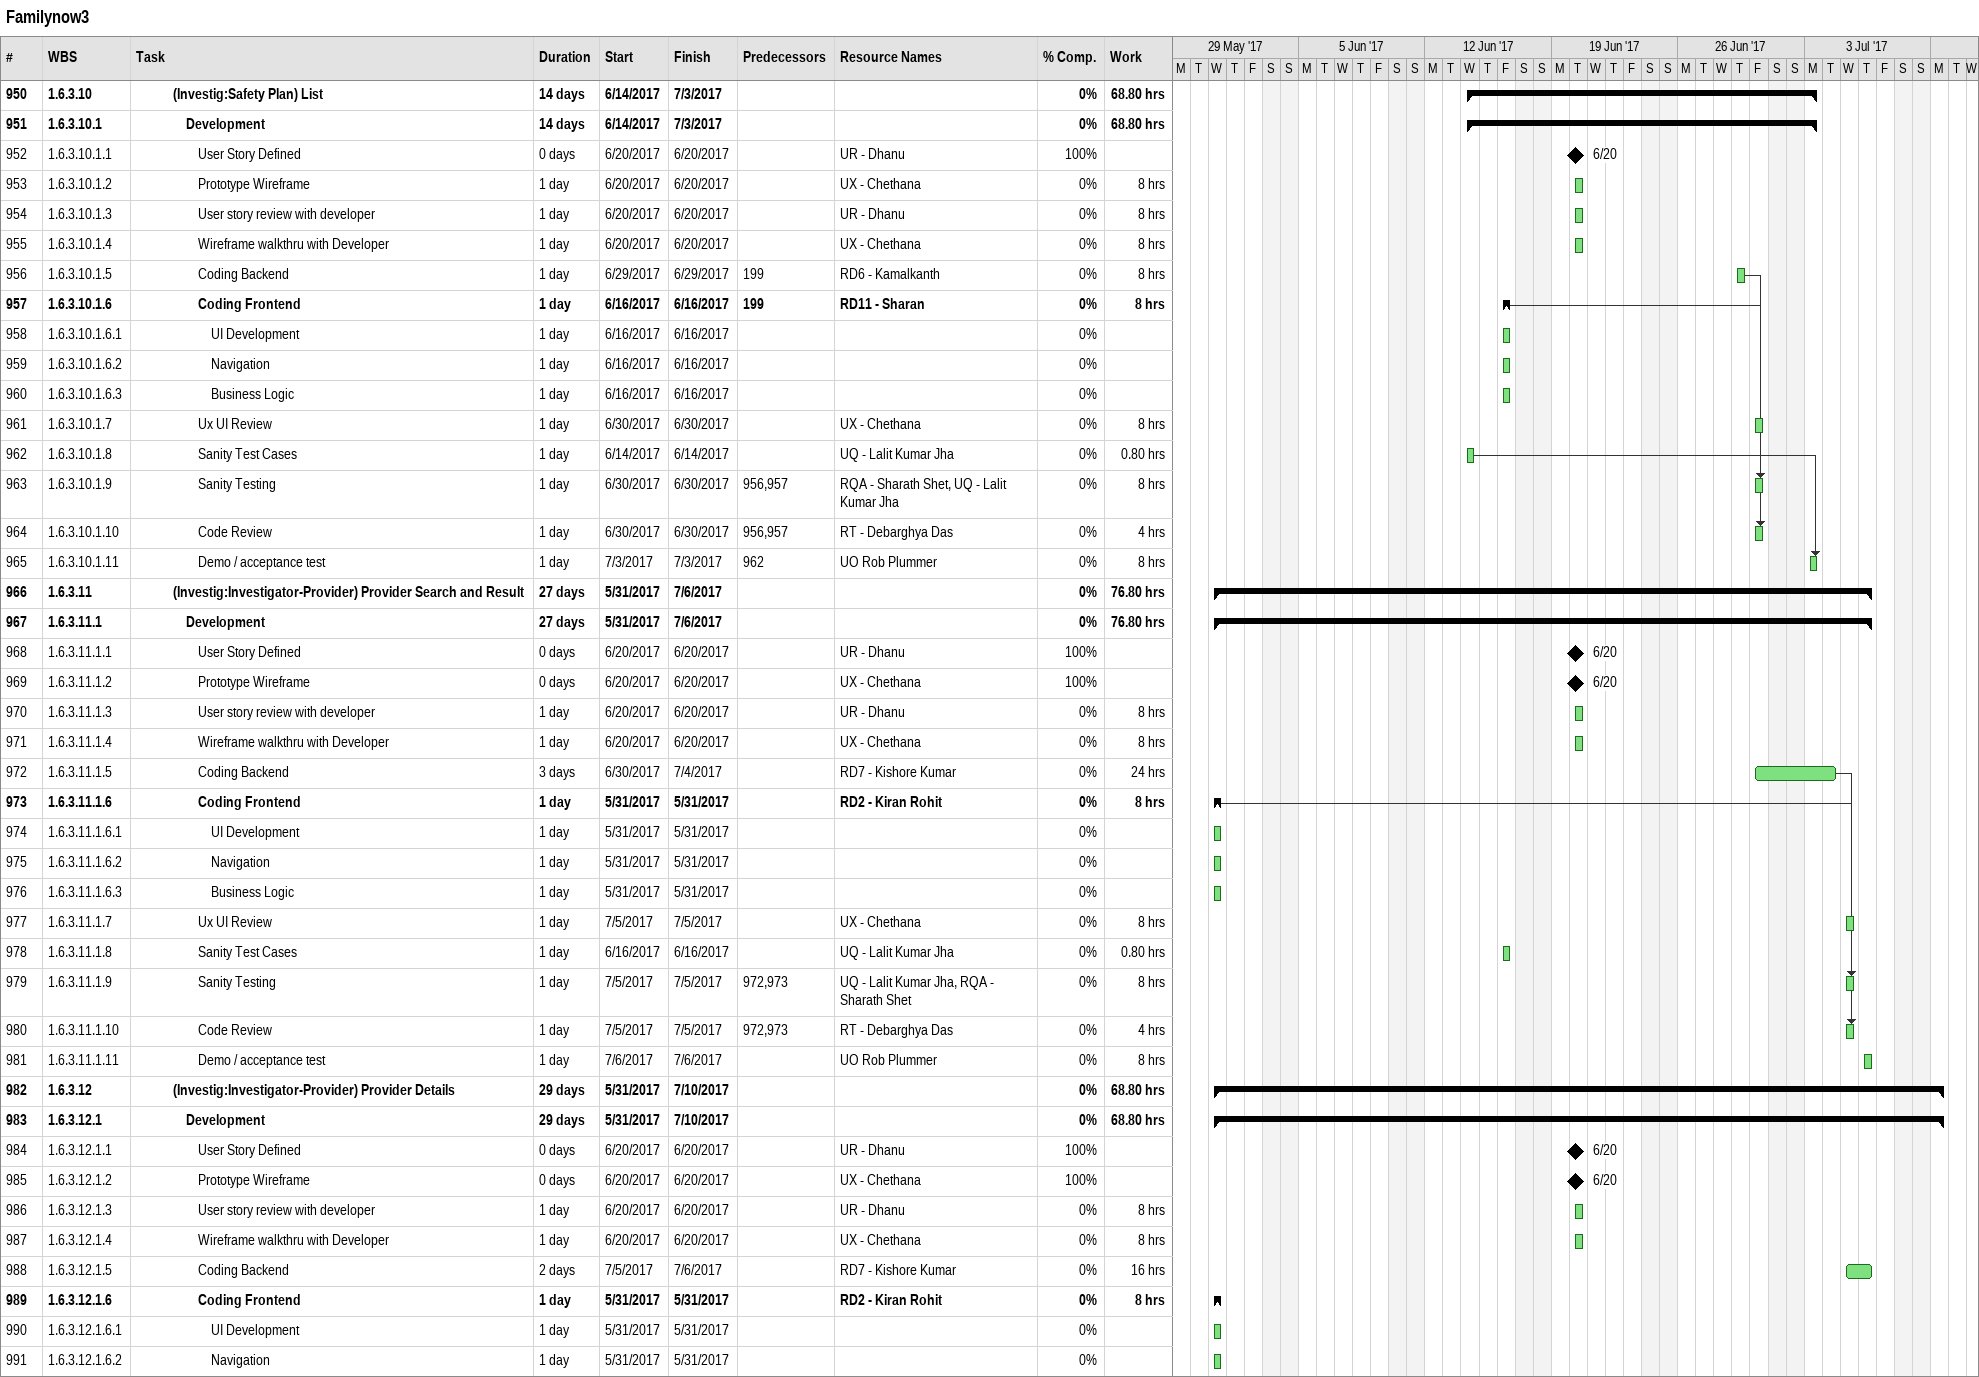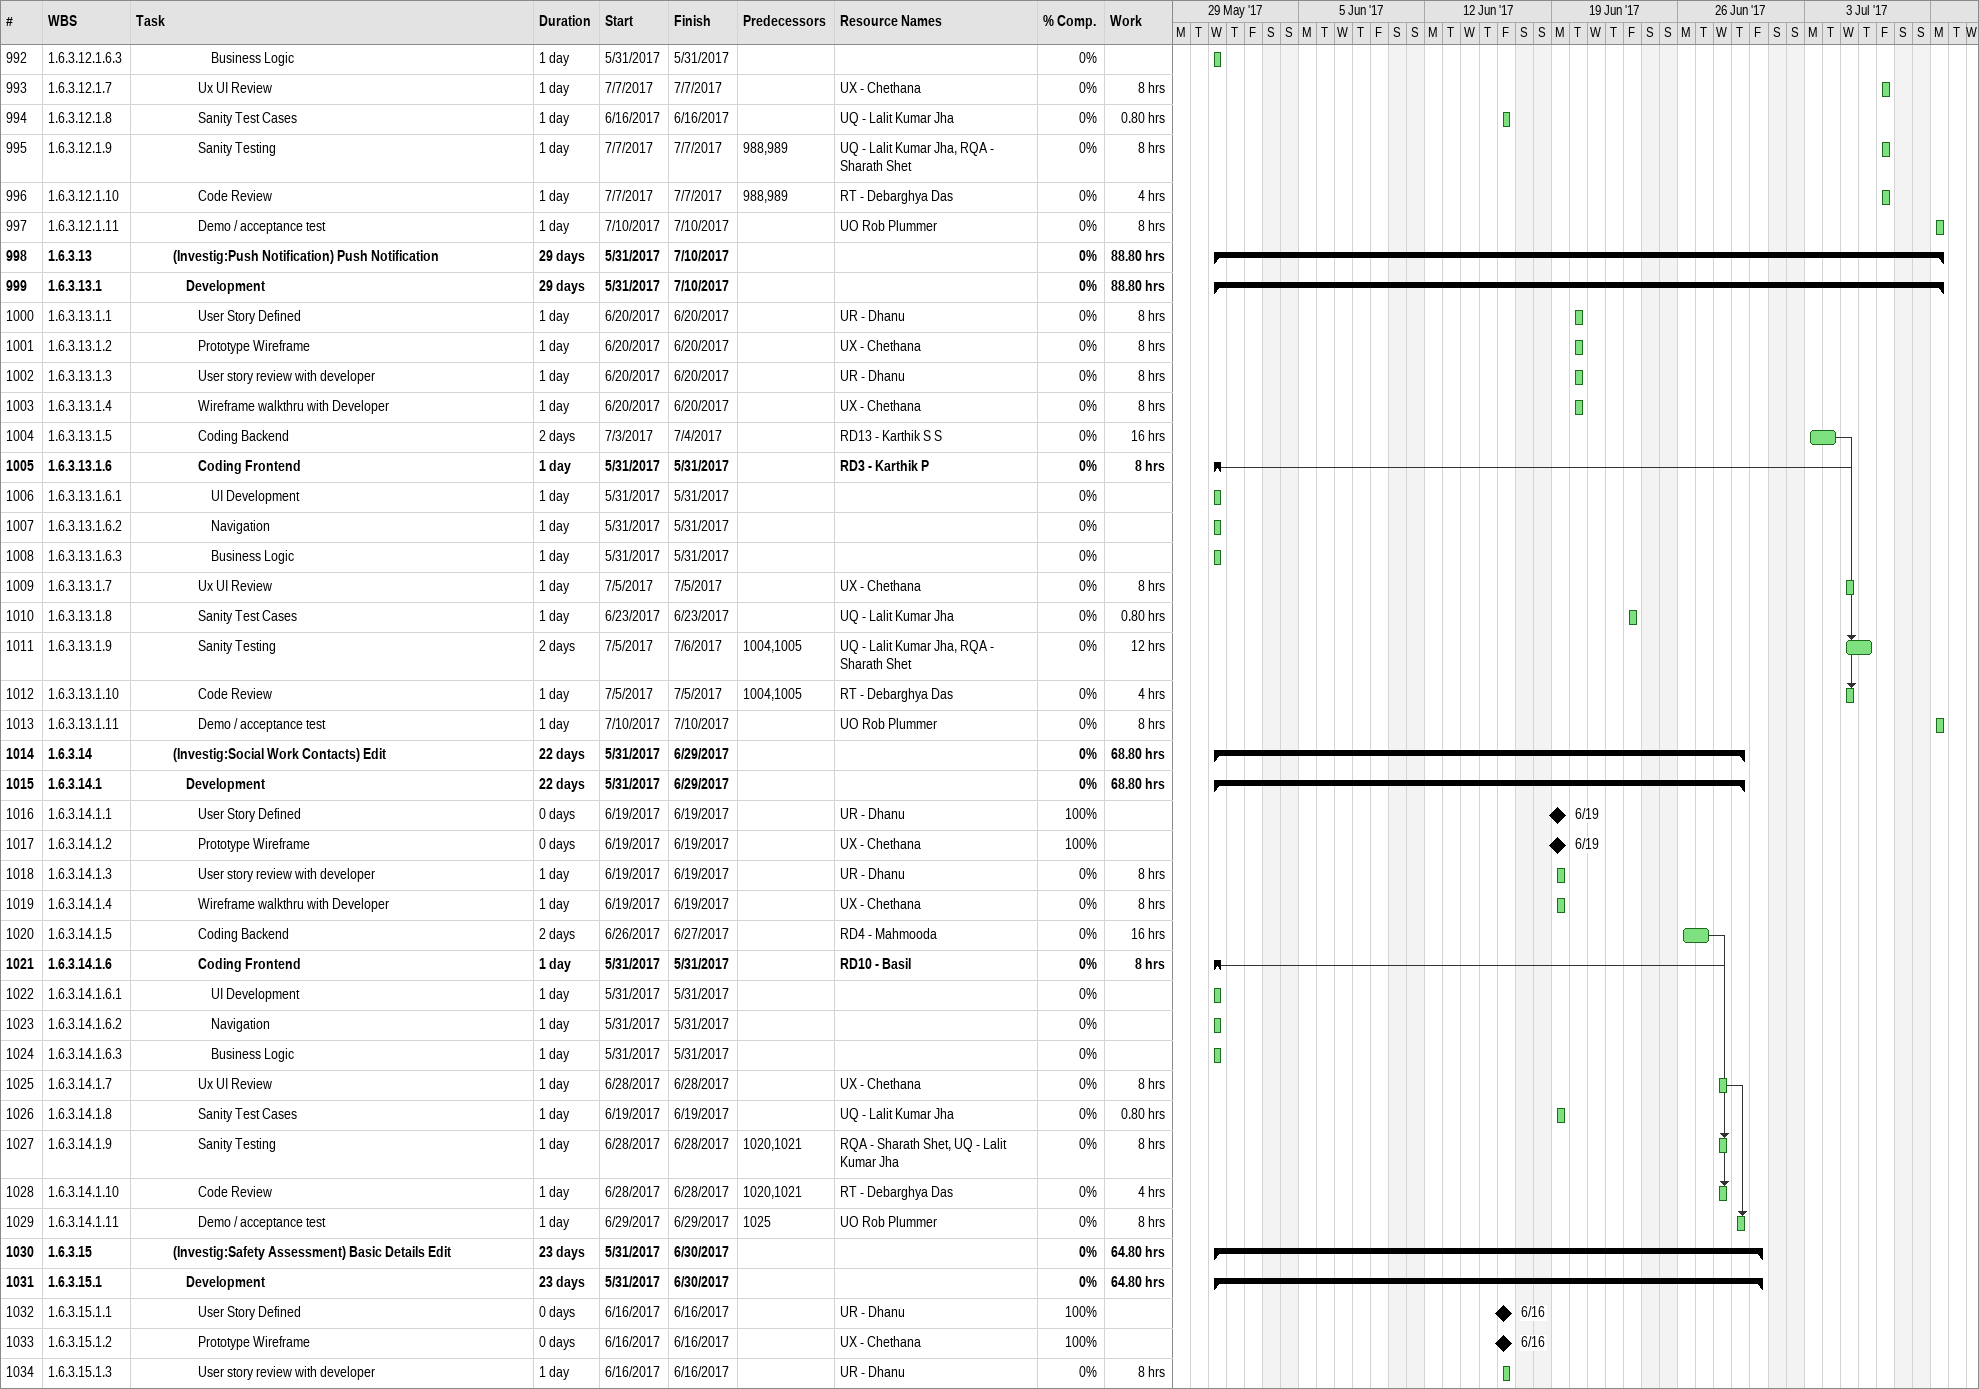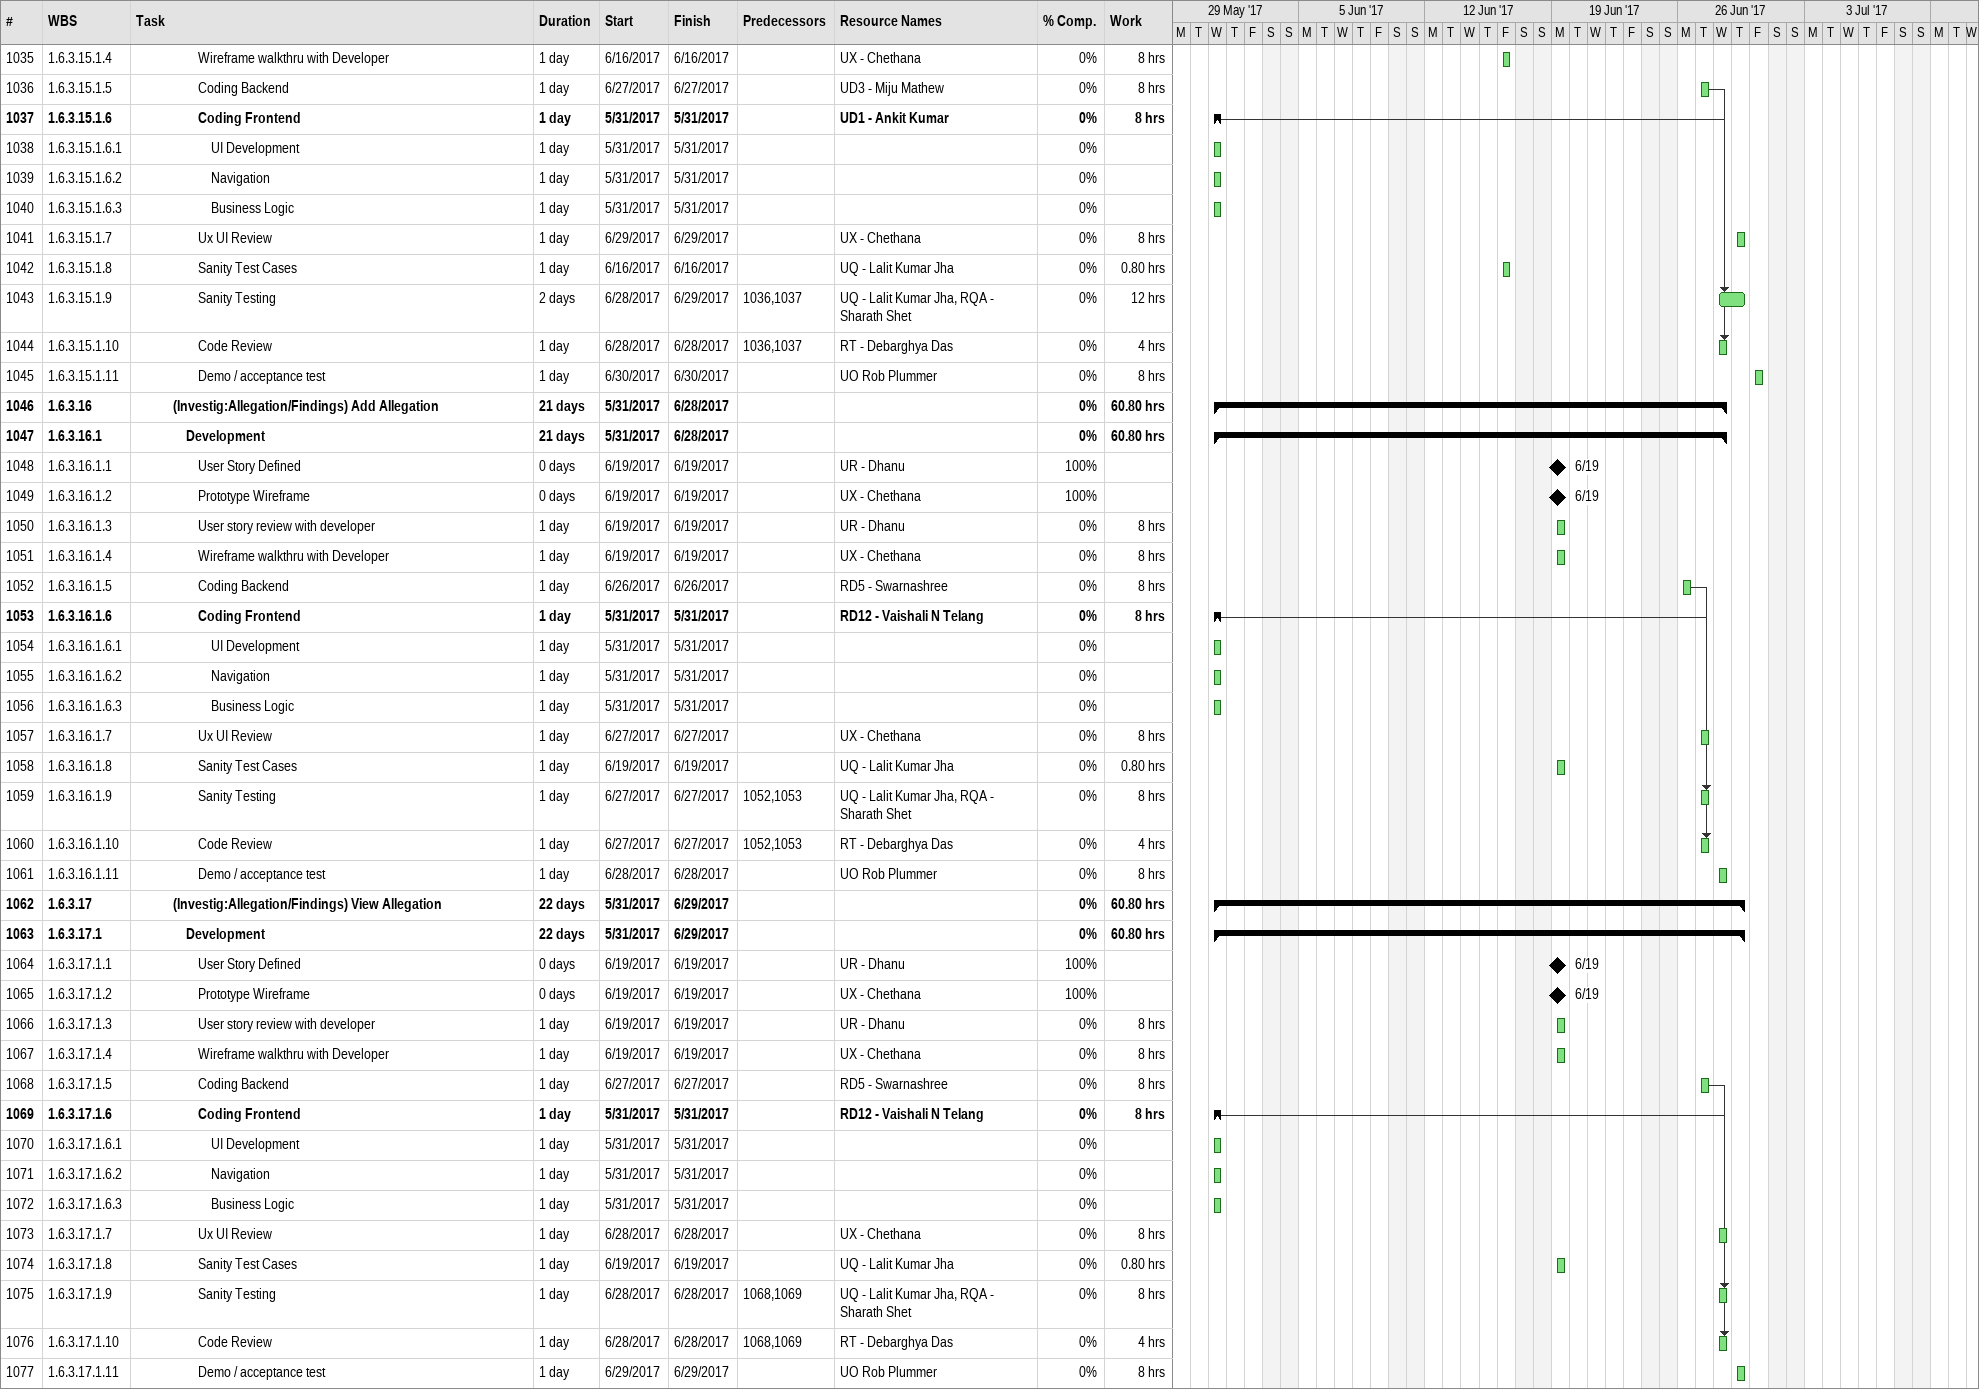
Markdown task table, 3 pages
Familynow3

| ID | WBS | Task | Duration | Start | Finish | Predecessors | Resources | % complete | Work (h) |
|---|---|---|---|---|---|---|---|---|---|
| 950 | 1.6.3.10 | **(Investig:Safety Plan) List** | 14d | 2017-06-14 | 2017-07-03 |  |  | 0 | 68.80 |
| 951 | 1.6.3.10.1 | **Development** | 14d | 2017-06-14 | 2017-07-03 |  |  | 0 | 68.80 |
| 952 | 1.6.3.10.1.1 | User Story Defined | 0d | 2017-06-20 | 2017-06-20 |  | UR - Dhanu | 100 |  |
| 953 | 1.6.3.10.1.2 | Prototype Wireframe | 1d | 2017-06-20 | 2017-06-20 |  | UX - Chethana | 0 | 8 |
| 954 | 1.6.3.10.1.3 | User story review with developer | 1d | 2017-06-20 | 2017-06-20 |  | UR - Dhanu | 0 | 8 |
| 955 | 1.6.3.10.1.4 | Wireframe walkthru with Developer | 1d | 2017-06-20 | 2017-06-20 |  | UX - Chethana | 0 | 8 |
| 956 | 1.6.3.10.1.5 | Coding Backend | 1d | 2017-06-29 | 2017-06-29 | 199 | RD6 - Kamalkanth | 0 | 8 |
| 957 | 1.6.3.10.1.6 | **Coding Frontend** | 1d | 2017-06-16 | 2017-06-16 | 199 | RD11 - Sharan | 0 | 8 |
| 958 | 1.6.3.10.1.6.1 | UI Development | 1d | 2017-06-16 | 2017-06-16 |  |  | 0 |  |
| 959 | 1.6.3.10.1.6.2 | Navigation | 1d | 2017-06-16 | 2017-06-16 |  |  | 0 |  |
| 960 | 1.6.3.10.1.6.3 | Business Logic | 1d | 2017-06-16 | 2017-06-16 |  |  | 0 |  |
| 961 | 1.6.3.10.1.7 | Ux UI Review | 1d | 2017-06-30 | 2017-06-30 |  | UX - Chethana | 0 | 8 |
| 962 | 1.6.3.10.1.8 | Sanity Test Cases | 1d | 2017-06-14 | 2017-06-14 |  | UQ - Lalit Kumar Jha | 0 | 0.80 |
| 963 | 1.6.3.10.1.9 | Sanity Testing | 1d | 2017-06-30 | 2017-06-30 | 956, 957 | RQA - Sharath Shet, UQ - Lalit Kumar Jha | 0 | 8 |
| 964 | 1.6.3.10.1.10 | Code Review | 1d | 2017-06-30 | 2017-06-30 | 956, 957 | RT - Debarghya Das | 0 | 4 |
| 965 | 1.6.3.10.1.11 | Demo / acceptance test | 1d | 2017-07-03 | 2017-07-03 | 962 | UO Rob Plummer | 0 | 8 |
| 966 | 1.6.3.11 | **(Investig:Investigator-Provider) Provider Search and Result** | 27d | 2017-05-31 | 2017-07-06 |  |  | 0 | 76.80 |
| 967 | 1.6.3.11.1 | **Development** | 27d | 2017-05-31 | 2017-07-06 |  |  | 0 | 76.80 |
| 968 | 1.6.3.11.1.1 | User Story Defined | 0d | 2017-06-20 | 2017-06-20 |  | UR - Dhanu | 100 |  |
| 969 | 1.6.3.11.1.2 | Prototype Wireframe | 0d | 2017-06-20 | 2017-06-20 |  | UX - Chethana | 100 |  |
| 970 | 1.6.3.11.1.3 | User story review with developer | 1d | 2017-06-20 | 2017-06-20 |  | UR - Dhanu | 0 | 8 |
| 971 | 1.6.3.11.1.4 | Wireframe walkthru with Developer | 1d | 2017-06-20 | 2017-06-20 |  | UX - Chethana | 0 | 8 |
| 972 | 1.6.3.11.1.5 | Coding Backend | 3d | 2017-06-30 | 2017-07-04 |  | RD7 - Kishore Kumar | 0 | 24 |
| 973 | 1.6.3.11.1.6 | **Coding Frontend** | 1d | 2017-05-31 | 2017-05-31 |  | RD2 - Kiran Rohit | 0 | 8 |
| 974 | 1.6.3.11.1.6.1 | UI Development | 1d | 2017-05-31 | 2017-05-31 |  |  | 0 |  |
| 975 | 1.6.3.11.1.6.2 | Navigation | 1d | 2017-05-31 | 2017-05-31 |  |  | 0 |  |
| 976 | 1.6.3.11.1.6.3 | Business Logic | 1d | 2017-05-31 | 2017-05-31 |  |  | 0 |  |
| 977 | 1.6.3.11.1.7 | Ux UI Review | 1d | 2017-07-05 | 2017-07-05 |  | UX - Chethana | 0 | 8 |
| 978 | 1.6.3.11.1.8 | Sanity Test Cases | 1d | 2017-06-16 | 2017-06-16 |  | UQ - Lalit Kumar Jha | 0 | 0.80 |
| 979 | 1.6.3.11.1.9 | Sanity Testing | 1d | 2017-07-05 | 2017-07-05 | 972, 973 | UQ - Lalit Kumar Jha, RQA - Sharath Shet | 0 | 8 |
| 980 | 1.6.3.11.1.10 | Code Review | 1d | 2017-07-05 | 2017-07-05 | 972, 973 | RT - Debarghya Das | 0 | 4 |
| 981 | 1.6.3.11.1.11 | Demo / acceptance test | 1d | 2017-07-06 | 2017-07-06 |  | UO Rob Plummer | 0 | 8 |
| 982 | 1.6.3.12 | **(Investig:Investigator-Provider) Provider Details** | 29d | 2017-05-31 | 2017-07-10 |  |  | 0 | 68.80 |
| 983 | 1.6.3.12.1 | **Development** | 29d | 2017-05-31 | 2017-07-10 |  |  | 0 | 68.80 |
| 984 | 1.6.3.12.1.1 | User Story Defined | 0d | 2017-06-20 | 2017-06-20 |  | UR - Dhanu | 100 |  |
| 985 | 1.6.3.12.1.2 | Prototype Wireframe | 0d | 2017-06-20 | 2017-06-20 |  | UX - Chethana | 100 |  |
| 986 | 1.6.3.12.1.3 | User story review with developer | 1d | 2017-06-20 | 2017-06-20 |  | UR - Dhanu | 0 | 8 |
| 987 | 1.6.3.12.1.4 | Wireframe walkthru with Developer | 1d | 2017-06-20 | 2017-06-20 |  | UX - Chethana | 0 | 8 |
| 988 | 1.6.3.12.1.5 | Coding Backend | 2d | 2017-07-05 | 2017-07-06 |  | RD7 - Kishore Kumar | 0 | 16 |
| 989 | 1.6.3.12.1.6 | **Coding Frontend** | 1d | 2017-05-31 | 2017-05-31 |  | RD2 - Kiran Rohit | 0 | 8 |
| 990 | 1.6.3.12.1.6.1 | UI Development | 1d | 2017-05-31 | 2017-05-31 |  |  | 0 |  |
| 991 | 1.6.3.12.1.6.2 | Navigation | 1d | 2017-05-31 | 2017-05-31 |  |  | 0 |  |
| 992 | 1.6.3.12.1.6.3 | Business Logic | 1d | 2017-05-31 | 2017-05-31 |  |  | 0 |  |
| 993 | 1.6.3.12.1.7 | Ux UI Review | 1d | 2017-07-07 | 2017-07-07 |  | UX - Chethana | 0 | 8 |
| 994 | 1.6.3.12.1.8 | Sanity Test Cases | 1d | 2017-06-16 | 2017-06-16 |  | UQ - Lalit Kumar Jha | 0 | 0.80 |
| 995 | 1.6.3.12.1.9 | Sanity Testing | 1d | 2017-07-07 | 2017-07-07 | 988, 989 | UQ - Lalit Kumar Jha, RQA - Sharath Shet | 0 | 8 |
| 996 | 1.6.3.12.1.10 | Code Review | 1d | 2017-07-07 | 2017-07-07 | 988, 989 | RT - Debarghya Das | 0 | 4 |
| 997 | 1.6.3.12.1.11 | Demo / acceptance test | 1d | 2017-07-10 | 2017-07-10 |  | UO Rob Plummer | 0 | 8 |
| 998 | 1.6.3.13 | **(Investig:Push Notification) Push Notification** | 29d | 2017-05-31 | 2017-07-10 |  |  | 0 | 88.80 |
| 999 | 1.6.3.13.1 | **Development** | 29d | 2017-05-31 | 2017-07-10 |  |  | 0 | 88.80 |
| 1000 | 1.6.3.13.1.1 | User Story Defined | 1d | 2017-06-20 | 2017-06-20 |  | UR - Dhanu | 0 | 8 |
| 1001 | 1.6.3.13.1.2 | Prototype Wireframe | 1d | 2017-06-20 | 2017-06-20 |  | UX - Chethana | 0 | 8 |
| 1002 | 1.6.3.13.1.3 | User story review with developer | 1d | 2017-06-20 | 2017-06-20 |  | UR - Dhanu | 0 | 8 |
| 1003 | 1.6.3.13.1.4 | Wireframe walkthru with Developer | 1d | 2017-06-20 | 2017-06-20 |  | UX - Chethana | 0 | 8 |
| 1004 | 1.6.3.13.1.5 | Coding Backend | 2d | 2017-07-03 | 2017-07-04 |  | RD13 - Karthik S S | 0 | 16 |
| 1005 | 1.6.3.13.1.6 | **Coding Frontend** | 1d | 2017-05-31 | 2017-05-31 |  | RD3 - Karthik P | 0 | 8 |
| 1006 | 1.6.3.13.1.6.1 | UI Development | 1d | 2017-05-31 | 2017-05-31 |  |  | 0 |  |
| 1007 | 1.6.3.13.1.6.2 | Navigation | 1d | 2017-05-31 | 2017-05-31 |  |  | 0 |  |
| 1008 | 1.6.3.13.1.6.3 | Business Logic | 1d | 2017-05-31 | 2017-05-31 |  |  | 0 |  |
| 1009 | 1.6.3.13.1.7 | Ux UI Review | 1d | 2017-07-05 | 2017-07-05 |  | UX - Chethana | 0 | 8 |
| 1010 | 1.6.3.13.1.8 | Sanity Test Cases | 1d | 2017-06-23 | 2017-06-23 |  | UQ - Lalit Kumar Jha | 0 | 0.80 |
| 1011 | 1.6.3.13.1.9 | Sanity Testing | 2d | 2017-07-05 | 2017-07-06 | 1004, 1005 | UQ - Lalit Kumar Jha, RQA - Sharath Shet | 0 | 12 |
| 1012 | 1.6.3.13.1.10 | Code Review | 1d | 2017-07-05 | 2017-07-05 | 1004, 1005 | RT - Debarghya Das | 0 | 4 |
| 1013 | 1.6.3.13.1.11 | Demo / acceptance test | 1d | 2017-07-10 | 2017-07-10 |  | UO Rob Plummer | 0 | 8 |
| 1014 | 1.6.3.14 | **(Investig:Social Work Contacts) Edit** | 22d | 2017-05-31 | 2017-06-29 |  |  | 0 | 68.80 |
| 1015 | 1.6.3.14.1 | **Development** | 22d | 2017-05-31 | 2017-06-29 |  |  | 0 | 68.80 |
| 1016 | 1.6.3.14.1.1 | User Story Defined | 0d | 2017-06-19 | 2017-06-19 |  | UR - Dhanu | 100 |  |
| 1017 | 1.6.3.14.1.2 | Prototype Wireframe | 0d | 2017-06-19 | 2017-06-19 |  | UX - Chethana | 100 |  |
| 1018 | 1.6.3.14.1.3 | User story review with developer | 1d | 2017-06-19 | 2017-06-19 |  | UR - Dhanu | 0 | 8 |
| 1019 | 1.6.3.14.1.4 | Wireframe walkthru with Developer | 1d | 2017-06-19 | 2017-06-19 |  | UX - Chethana | 0 | 8 |
| 1020 | 1.6.3.14.1.5 | Coding Backend | 2d | 2017-06-26 | 2017-06-27 |  | RD4 - Mahmooda | 0 | 16 |
| 1021 | 1.6.3.14.1.6 | **Coding Frontend** | 1d | 2017-05-31 | 2017-05-31 |  | RD10 - Basil | 0 | 8 |
| 1022 | 1.6.3.14.1.6.1 | UI Development | 1d | 2017-05-31 | 2017-05-31 |  |  | 0 |  |
| 1023 | 1.6.3.14.1.6.2 | Navigation | 1d | 2017-05-31 | 2017-05-31 |  |  | 0 |  |
| 1024 | 1.6.3.14.1.6.3 | Business Logic | 1d | 2017-05-31 | 2017-05-31 |  |  | 0 |  |
| 1025 | 1.6.3.14.1.7 | Ux UI Review | 1d | 2017-06-28 | 2017-06-28 |  | UX - Chethana | 0 | 8 |
| 1026 | 1.6.3.14.1.8 | Sanity Test Cases | 1d | 2017-06-19 | 2017-06-19 |  | UQ - Lalit Kumar Jha | 0 | 0.80 |
| 1027 | 1.6.3.14.1.9 | Sanity Testing | 1d | 2017-06-28 | 2017-06-28 | 1020, 1021 | RQA - Sharath Shet, UQ - Lalit Kumar Jha | 0 | 8 |
| 1028 | 1.6.3.14.1.10 | Code Review | 1d | 2017-06-28 | 2017-06-28 | 1020, 1021 | RT - Debarghya Das | 0 | 4 |
| 1029 | 1.6.3.14.1.11 | Demo / acceptance test | 1d | 2017-06-29 | 2017-06-29 | 1025 | UO Rob Plummer | 0 | 8 |
| 1030 | 1.6.3.15 | **(Investig:Safety Assessment) Basic Details Edit** | 23d | 2017-05-31 | 2017-06-30 |  |  | 0 | 64.80 |
| 1031 | 1.6.3.15.1 | **Development** | 23d | 2017-05-31 | 2017-06-30 |  |  | 0 | 64.80 |
| 1032 | 1.6.3.15.1.1 | User Story Defined | 0d | 2017-06-16 | 2017-06-16 |  | UR - Dhanu | 100 |  |
| 1033 | 1.6.3.15.1.2 | Prototype Wireframe | 0d | 2017-06-16 | 2017-06-16 |  | UX - Chethana | 100 |  |
| 1034 | 1.6.3.15.1.3 | User story review with developer | 1d | 2017-06-16 | 2017-06-16 |  | UR - Dhanu | 0 | 8 |
| 1035 | 1.6.3.15.1.4 | Wireframe walkthru with Developer | 1d | 2017-06-16 | 2017-06-16 |  | UX - Chethana | 0 | 8 |
| 1036 | 1.6.3.15.1.5 | Coding Backend | 1d | 2017-06-27 | 2017-06-27 |  | UD3 - Miju Mathew | 0 | 8 |
| 1037 | 1.6.3.15.1.6 | **Coding Frontend** | 1d | 2017-05-31 | 2017-05-31 |  | UD1 - Ankit Kumar | 0 | 8 |
| 1038 | 1.6.3.15.1.6.1 | UI Development | 1d | 2017-05-31 | 2017-05-31 |  |  | 0 |  |
| 1039 | 1.6.3.15.1.6.2 | Navigation | 1d | 2017-05-31 | 2017-05-31 |  |  | 0 |  |
| 1040 | 1.6.3.15.1.6.3 | Business Logic | 1d | 2017-05-31 | 2017-05-31 |  |  | 0 |  |
| 1041 | 1.6.3.15.1.7 | Ux UI Review | 1d | 2017-06-29 | 2017-06-29 |  | UX - Chethana | 0 | 8 |
| 1042 | 1.6.3.15.1.8 | Sanity Test Cases | 1d | 2017-06-16 | 2017-06-16 |  | UQ - Lalit Kumar Jha | 0 | 0.80 |
| 1043 | 1.6.3.15.1.9 | Sanity Testing | 2d | 2017-06-28 | 2017-06-29 | 1036, 1037 | UQ - Lalit Kumar Jha, RQA - Sharath Shet | 0 | 12 |
| 1044 | 1.6.3.15.1.10 | Code Review | 1d | 2017-06-28 | 2017-06-28 | 1036, 1037 | RT - Debarghya Das | 0 | 4 |
| 1045 | 1.6.3.15.1.11 | Demo / acceptance test | 1d | 2017-06-30 | 2017-06-30 |  | UO Rob Plummer | 0 | 8 |
| 1046 | 1.6.3.16 | **(Investig:Allegation/Findings) Add Allegation** | 21d | 2017-05-31 | 2017-06-28 |  |  | 0 | 60.80 |
| 1047 | 1.6.3.16.1 | **Development** | 21d | 2017-05-31 | 2017-06-28 |  |  | 0 | 60.80 |
| 1048 | 1.6.3.16.1.1 | User Story Defined | 0d | 2017-06-19 | 2017-06-19 |  | UR - Dhanu | 100 |  |
| 1049 | 1.6.3.16.1.2 | Prototype Wireframe | 0d | 2017-06-19 | 2017-06-19 |  | UX - Chethana | 100 |  |
| 1050 | 1.6.3.16.1.3 | User story review with developer | 1d | 2017-06-19 | 2017-06-19 |  | UR - Dhanu | 0 | 8 |
| 1051 | 1.6.3.16.1.4 | Wireframe walkthru with Developer | 1d | 2017-06-19 | 2017-06-19 |  | UX - Chethana | 0 | 8 |
| 1052 | 1.6.3.16.1.5 | Coding Backend | 1d | 2017-06-26 | 2017-06-26 |  | RD5 - Swarnashree | 0 | 8 |
| 1053 | 1.6.3.16.1.6 | **Coding Frontend** | 1d | 2017-05-31 | 2017-05-31 |  | RD12 - Vaishali N Telang | 0 | 8 |
| 1054 | 1.6.3.16.1.6.1 | UI Development | 1d | 2017-05-31 | 2017-05-31 |  |  | 0 |  |
| 1055 | 1.6.3.16.1.6.2 | Navigation | 1d | 2017-05-31 | 2017-05-31 |  |  | 0 |  |
| 1056 | 1.6.3.16.1.6.3 | Business Logic | 1d | 2017-05-31 | 2017-05-31 |  |  | 0 |  |
| 1057 | 1.6.3.16.1.7 | Ux UI Review | 1d | 2017-06-27 | 2017-06-27 |  | UX - Chethana | 0 | 8 |
| 1058 | 1.6.3.16.1.8 | Sanity Test Cases | 1d | 2017-06-19 | 2017-06-19 |  | UQ - Lalit Kumar Jha | 0 | 0.80 |
| 1059 | 1.6.3.16.1.9 | Sanity Testing | 1d | 2017-06-27 | 2017-06-27 | 1052, 1053 | UQ - Lalit Kumar Jha, RQA - Sharath Shet | 0 | 8 |
| 1060 | 1.6.3.16.1.10 | Code Review | 1d | 2017-06-27 | 2017-06-27 | 1052, 1053 | RT - Debarghya Das | 0 | 4 |
| 1061 | 1.6.3.16.1.11 | Demo / acceptance test | 1d | 2017-06-28 | 2017-06-28 |  | UO Rob Plummer | 0 | 8 |
| 1062 | 1.6.3.17 | **(Investig:Allegation/Findings) View Allegation** | 22d | 2017-05-31 | 2017-06-29 |  |  | 0 | 60.80 |
| 1063 | 1.6.3.17.1 | **Development** | 22d | 2017-05-31 | 2017-06-29 |  |  | 0 | 60.80 |
| 1064 | 1.6.3.17.1.1 | User Story Defined | 0d | 2017-06-19 | 2017-06-19 |  | UR - Dhanu | 100 |  |
| 1065 | 1.6.3.17.1.2 | Prototype Wireframe | 0d | 2017-06-19 | 2017-06-19 |  | UX - Chethana | 100 |  |
| 1066 | 1.6.3.17.1.3 | User story review with developer | 1d | 2017-06-19 | 2017-06-19 |  | UR - Dhanu | 0 | 8 |
| 1067 | 1.6.3.17.1.4 | Wireframe walkthru with Developer | 1d | 2017-06-19 | 2017-06-19 |  | UX - Chethana | 0 | 8 |
| 1068 | 1.6.3.17.1.5 | Coding Backend | 1d | 2017-06-27 | 2017-06-27 |  | RD5 - Swarnashree | 0 | 8 |
| 1069 | 1.6.3.17.1.6 | **Coding Frontend** | 1d | 2017-05-31 | 2017-05-31 |  | RD12 - Vaishali N Telang | 0 | 8 |
| 1070 | 1.6.3.17.1.6.1 | UI Development | 1d | 2017-05-31 | 2017-05-31 |  |  | 0 |  |
| 1071 | 1.6.3.17.1.6.2 | Navigation | 1d | 2017-05-31 | 2017-05-31 |  |  | 0 |  |
| 1072 | 1.6.3.17.1.6.3 | Business Logic | 1d | 2017-05-31 | 2017-05-31 |  |  | 0 |  |
| 1073 | 1.6.3.17.1.7 | Ux UI Review | 1d | 2017-06-28 | 2017-06-28 |  | UX - Chethana | 0 | 8 |
| 1074 | 1.6.3.17.1.8 | Sanity Test Cases | 1d | 2017-06-19 | 2017-06-19 |  | UQ - Lalit Kumar Jha | 0 | 0.80 |
| 1075 | 1.6.3.17.1.9 | Sanity Testing | 1d | 2017-06-28 | 2017-06-28 | 1068, 1069 | UQ - Lalit Kumar Jha, RQA - Sharath Shet | 0 | 8 |
| 1076 | 1.6.3.17.1.10 | Code Review | 1d | 2017-06-28 | 2017-06-28 | 1068, 1069 | RT - Debarghya Das | 0 | 4 |
| 1077 | 1.6.3.17.1.11 | Demo / acceptance test | 1d | 2017-06-29 | 2017-06-29 |  | UO Rob Plummer | 0 | 8 |
